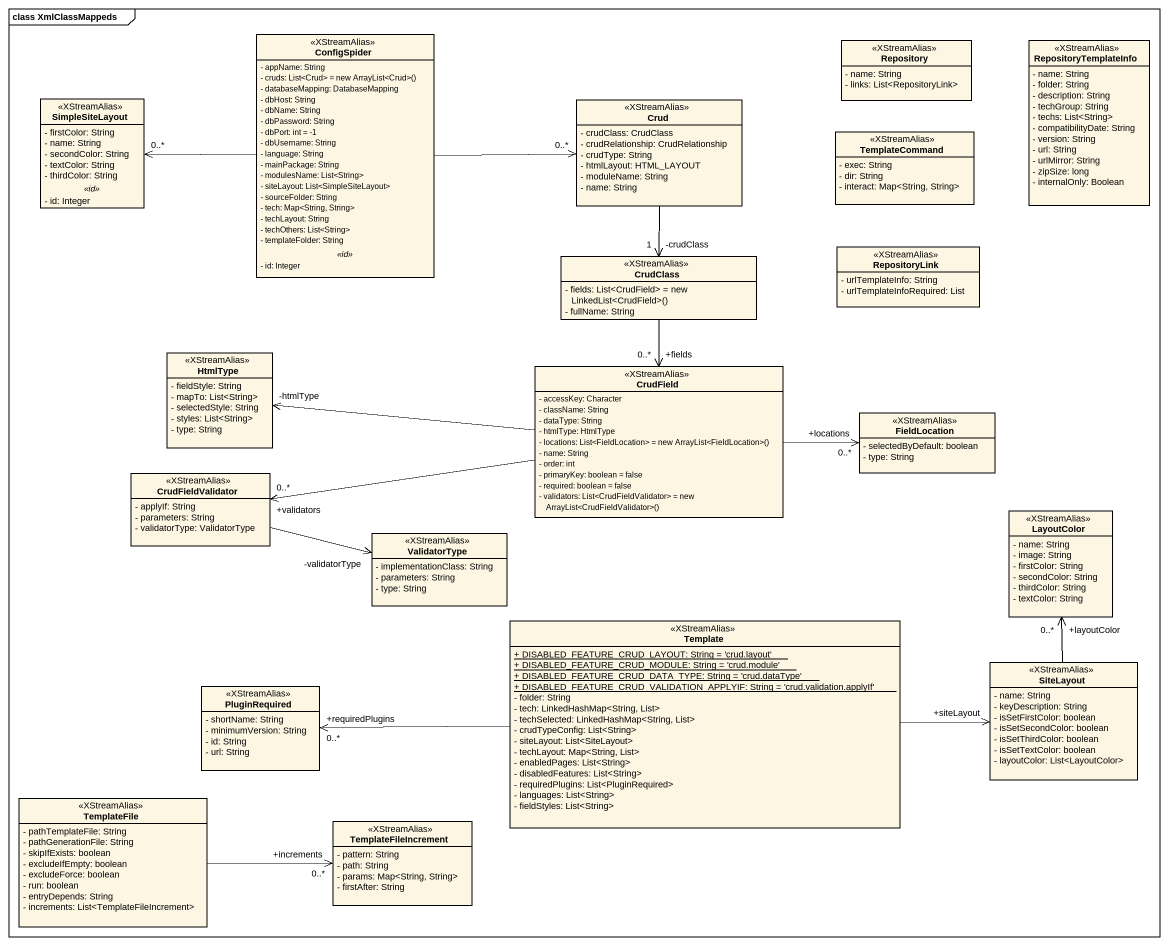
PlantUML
@startuml
mainframe class XmlClassMappeds
hide circle
hide empty members
skinparam classAttributeIconSize 0
class ConfigSpider <<XStreamAlias>> {
  - appName: String
  {field} - cruds: List<Crud> = new ArrayList<Crud>()
  - databaseMapping: DatabaseMapping
  - dbHost: String
  - dbName: String
  - dbPassword: String
  - dbPort: int = -1
  - dbUsername: String
  - language: String
  - mainPackage: String
  - modulesName: List<String>
  - siteLayout: List<SimpleSiteLayout>
  - sourceFolder: String
  - tech: Map<String, String>
  - techLayout: String
  - techOthers: List<String>
  - templateFolder: String
  .. <<id>> ..
  - id: Integer
}
class Repository <<XStreamAlias>> {
  - name: String
  - links: List<RepositoryLink>
}
class RepositoryTemplateInfo <<XStreamAlias>> {
  - name: String
  - folder: String
  - description: String
  - techGroup: String
  - techs: List<String>
  - compatibilityDate: String
  - version: String
  - url: String
  - urlMirror: String
  - zipSize: long
  - internalOnly: Boolean
}
class SimpleSiteLayout <<XStreamAlias>> {
  - firstColor: String
  - name: String
  - secondColor: String
  - textColor: String
  - thirdColor: String
  .. <<id>> ..
  - id: Integer
}
class Crud <<XStreamAlias>> {
  - crudClass: CrudClass
  - crudRelationship: CrudRelationship
  - crudType: String
  - htmlLayout: HTML_LAYOUT
  - moduleName: String
  - name: String
}
class TemplateCommand <<XStreamAlias>> {
  - exec: String
  - dir: String
  - interact: Map<String, String>
}
class CrudClass <<XStreamAlias>> {
  {field} - fields: List<CrudField> = new LinkedList<CrudField>()
  - fullName: String
}
class RepositoryLink <<XStreamAlias>> {
  - urlTemplateInfo: String
  - urlTemplateInfoRequired: List
}
class HtmlType <<XStreamAlias>> {
  - fieldStyle: String
  - mapTo: List<String>
  - selectedStyle: String
  - styles: List<String>
  - type: String
}
class CrudField <<XStreamAlias>> {
  - accessKey: Character
  - className: String
  - dataType: String
  - htmlType: HtmlType
  {field} - locations: List<FieldLocation> = new ArrayList<FieldLocation>()
  - name: String
  - order: int
  - primaryKey: boolean = false
  - required: boolean = false
  {field} - validators: List<CrudFieldValidator> = new ArrayList<CrudFieldValidator>()
}
class FieldLocation <<XStreamAlias>> {
  - selectedByDefault: boolean
  - type: String
}
class CrudFieldValidator <<XStreamAlias>> {
  - applyIf: String
  - parameters: String
  - validatorType: ValidatorType
}
class LayoutColor <<XStreamAlias>> {
  - name: String
  - image: String
  - firstColor: String
  - secondColor: String
  - thirdColor: String
  - textColor: String
}
class ValidatorType <<XStreamAlias>> {
  - implementationClass: String
  - parameters: String
  - type: String
}
class Template <<XStreamAlias>> {
  {static} + DISABLED_FEATURE_CRUD_LAYOUT: String = 'crud.layout'
  {static} + DISABLED_FEATURE_CRUD_MODULE: String = 'crud.module'
  {static} + DISABLED_FEATURE_CRUD_DATA_TYPE: String = 'crud.dataType'
  {static} + DISABLED_FEATURE_CRUD_VALIDATION_APPLYIF: String = 'crud.validation.applyIf'
  - folder: String
  - tech: LinkedHashMap<String, List>
  - techSelected: LinkedHashMap<String, List>
  - crudTypeConfig: List<String>
  - siteLayout: List<SiteLayout>
  - techLayout: Map<String, List>
  - enabledPages: List<String>
  - disabledFeatures: List<String>
  - requiredPlugins: List<PluginRequired>
  - languages: List<String>
  - fieldStyles: List<String>
}
class SiteLayout <<XStreamAlias>> {
  - name: String
  - keyDescription: String
  - isSetFirstColor: boolean
  - isSetSecondColor: boolean
  - isSetThirdColor: boolean
  - isSetTextColor: boolean
  - layoutColor: List<LayoutColor>
}
class PluginRequired <<XStreamAlias>> {
  - shortName: String
  - minimumVersion: String
  - id: String
  - url: String
}
class TemplateFile <<XStreamAlias>> {
  - pathTemplateFile: String
  - pathGenerationFile: String
  - skipIfExists: boolean
  - excludeIfEmpty: boolean
  - excludeForce: boolean
  - run: boolean
  - entryDepends: String
  - increments: List<TemplateFileIncrement>
}
class TemplateFileIncrement <<XStreamAlias>> {
  - pattern: String
  - path: String
  - params: Map<String, String>
  - firstAfter: String
}
ConfigSpider -left-> "0..*" SimpleSiteLayout
ConfigSpider -right-> "0..*" Crud
Crud --> "-crudClass\n1" CrudClass
CrudClass --> "+fields\n0..*" CrudField
CrudField -left-> "-htmlType" HtmlType
CrudField -right-> "+locations\n0..*" FieldLocation
CrudField -left-> "+validators\n0..*" CrudFieldValidator
CrudFieldValidator -right-> "-validatorType" ValidatorType
Template -right-> "+siteLayout" SiteLayout
Template -left-> "+requiredPlugins\n0..*" PluginRequired
SiteLayout -up-> "+layoutColor\n0..*" LayoutColor
TemplateFile -right-> "+increments\n0..*" TemplateFileIncrement
@enduml
